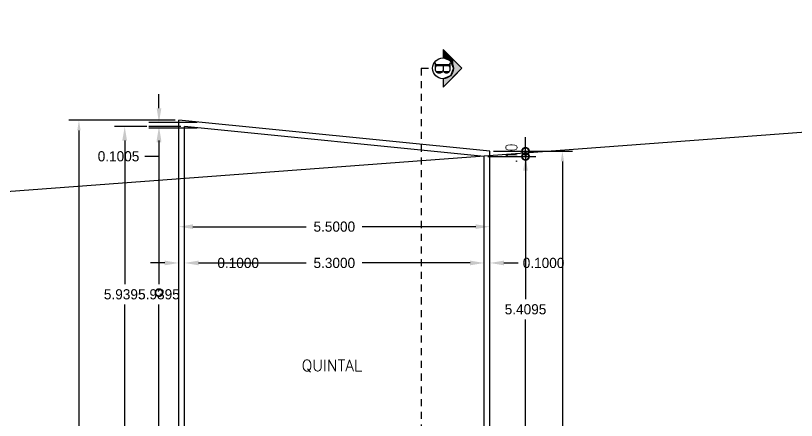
# Model space of a CAD drawing. Extents: x 1223 to 2114, y 507 to 973.
# Drawn here: x 1942.64 to 1956.45, y 636.36 to 643.52 of the extents above; entities that cross this region are included whole.
import ezdxf

# ---------------------------------------------------------------- set-up
doc = ezdxf.new("R2010")
doc.units = 0
doc.header["$MEASUREMENT"] = 0
doc.linetypes.add('HIDDEN2', pattern=[0.1875, 0.125, -0.0625])
doc.layers.get('0').update_dxf_attribs({"linetype": 'CONTINUOUS'})
doc.layers.get('DEFPOINTS').update_dxf_attribs({"linetype": 'CONTINUOUS'})
for name, color, linetype in [('DIVERSOS', 2, 'CONTINUOUS'), ('JANELAS_INTERNO', 2, 'CONTINUOUS'), ('LL', 3, 'CONTINUOUS'), ('PAREDE', 2, 'CONTINUOUS'), ('PILARES', 5, 'CONTINUOUS'), ('PROJECAO', 7, 'HIDDEN2')]:
    doc.layers.add(name, color=color, linetype=linetype)
doc.styles.add('PADRAO_TXT', font='romans.shx')
doc.styles.add('PADRAO_TXT2', font='romant', dxfattribs={"height": 0.6})
doc.styles.add('REG80', font='romans.shx', dxfattribs={"width": 0.8, "height": 0.2})
doc.dimstyles.get("Standard").update_dxf_attribs({"dimtxt": 0.18, "dimasz": 0.18, "dimexe": 0.18, "dimexo": 0.0625, "dimgap": 0.09, "dimtad": 0, "dimtih": 1, "dimtoh": 1, "dimdec": 4, "dimzin": 0, "dimdsep": 46, "dimtxsty": 'Standard', "dimcen": 0.09, "dimadec": 0, "dimazin": 0, "dimtfac": 1, "dimtdec": 4, "dimtofl": 0, "dimtmove": 0, "dimatfit": 3, "dimfxl": 0, "dimtolj": 1, "dimtzin": 0, "dimarcsym": 0})

# ---------------------------------------------------------------- blocks, each defined once
blk = doc.blocks.new('*D483')
at = {"color": 0, "lineweight": -2, "transparency": 16777216}
for p, q in [((1945.526, 637.47), (1945.526, 639.32)), ((1945.626, 637.47), (1945.626, 639.32))]:
    blk.add_line(p, q, dxfattribs=at)
at = {"color": 7, "lineweight": -2, "transparency": 16777216}
for p, q in [((1945.276, 639.14), (1945.026, 639.14)), ((1945.876, 639.14), (1946.126, 639.14))]:
    blk.add_line(p, q, dxfattribs=at)
at = {"color": 7, "transparency": 16777216}
for points in [[(1945.276, 639.182), (1945.276, 639.099), (1945.526, 639.14)], [(1945.876, 639.182), (1945.876, 639.099), (1945.626, 639.14)]]:
    blk.add_solid(points, dxfattribs=at)
at = {"layer": 'DEFPOINTS', "color": 0, "transparency": 16777216}
for p in [(1945.626, 639.14), (1945.526, 637.407), (1945.626, 637.407)]:
    blk.add_point(p, dxfattribs=at)
at = {"color": 0, "transparency": 16777216, "insert": (1946.576, 639.14), "char_height": 0.18, "attachment_point": 5}
blk.add_mtext('\\A1;0.1000', dxfattribs=at)
blk = doc.blocks.new('*D484')
at = {"color": 0, "lineweight": -2, "transparency": 16777216}
for p, q in [((1945.626, 637.47), (1945.626, 639.32)), ((1950.926, 638.283), (1950.926, 639.32))]:
    blk.add_line(p, q, dxfattribs=at)
at = {"color": 7, "lineweight": -2, "transparency": 16777216}
for p, q in [((1945.876, 639.14), (1947.781, 639.14)), ((1950.676, 639.14), (1948.771, 639.14))]:
    blk.add_line(p, q, dxfattribs=at)
at = {"color": 7, "transparency": 16777216}
for points in [[(1945.876, 639.182), (1945.876, 639.099), (1945.626, 639.14)], [(1950.676, 639.182), (1950.676, 639.099), (1950.926, 639.14)]]:
    blk.add_solid(points, dxfattribs=at)
at = {"layer": 'DEFPOINTS', "color": 0, "transparency": 16777216}
for p in [(1950.926, 639.14), (1950.926, 638.22), (1945.626, 637.407)]:
    blk.add_point(p, dxfattribs=at)
at = {"color": 0, "transparency": 16777216, "insert": (1948.276, 639.14), "char_height": 0.18, "attachment_point": 5}
blk.add_mtext('\\A1;5.3000', dxfattribs=at)
blk = doc.blocks.new('*D485')
at = {"color": 0, "lineweight": -2, "transparency": 16777216}
for p, q in [((1950.926, 638.283), (1950.926, 639.32)), ((1951.026, 638.283), (1951.026, 639.32))]:
    blk.add_line(p, q, dxfattribs=at)
at = {"color": 7, "lineweight": -2, "transparency": 16777216}
for p, q in [((1950.676, 639.14), (1950.426, 639.14)), ((1951.276, 639.14), (1951.526, 639.14))]:
    blk.add_line(p, q, dxfattribs=at)
at = {"color": 7, "transparency": 16777216}
for points in [[(1950.676, 639.182), (1950.676, 639.099), (1950.926, 639.14)], [(1951.276, 639.182), (1951.276, 639.099), (1951.026, 639.14)]]:
    blk.add_solid(points, dxfattribs=at)
at = {"layer": 'DEFPOINTS', "color": 0, "transparency": 16777216}
for p in [(1951.026, 639.14), (1950.926, 638.22), (1951.026, 638.22)]:
    blk.add_point(p, dxfattribs=at)
at = {"color": 0, "transparency": 16777216, "insert": (1951.976, 639.14), "char_height": 0.18, "attachment_point": 5}
blk.add_mtext('\\A1;0.1000', dxfattribs=at)
blk = doc.blocks.new('*D486')
at = {"color": 0, "lineweight": -2, "transparency": 16777216}
for p, q in [((1945.526, 638.778), (1945.526, 639.962)), ((1951.026, 638.778), (1951.026, 639.962))]:
    blk.add_line(p, q, dxfattribs=at)
at = {"color": 7, "lineweight": -2, "transparency": 16777216}
for p, q in [((1945.776, 639.782), (1947.781, 639.782)), ((1950.776, 639.782), (1948.771, 639.782))]:
    blk.add_line(p, q, dxfattribs=at)
at = {"color": 7, "transparency": 16777216}
for points in [[(1945.776, 639.824), (1945.776, 639.741), (1945.526, 639.782)], [(1950.776, 639.824), (1950.776, 639.741), (1951.026, 639.782)]]:
    blk.add_solid(points, dxfattribs=at)
at = {"layer": 'DEFPOINTS', "color": 0, "transparency": 16777216}
for p in [(1951.026, 639.782), (1945.526, 638.715), (1951.026, 638.715)]:
    blk.add_point(p, dxfattribs=at)
at = {"color": 0, "transparency": 16777216, "insert": (1948.276, 639.782), "char_height": 0.18, "attachment_point": 5}
blk.add_mtext('\\A1;5.5000', dxfattribs=at)
blk = doc.blocks.new('*U13')
at = {"layer": 'DIVERSOS', "linetype": 'Continuous'}
for p, q in [((0, 0.334), (-0.15, 0.184)), ((0.15, 0.184), (0, 0.334)), ((-0.15, 0.184), (-0.204, 0.13)), ((0, 0.184), (-0.13, 0.13)), ((0, 0.184), (0.13, 0.13)), ((0.15, 0.184), (0.204, 0.13)), ((-0.204, 0.13), (-0.334, 0)), ((-0.13, 0.13), (-0.184, 0)), ((0.13, 0.13), (0.184, 0)), ((0.204, 0.13), (0.334, 0))]:
    blk.add_line(p, q, dxfattribs=at)
for points in [[(0, 0.334), (-0.15, 0.184), (0.15, 0.184)], [(-0.15, 0.184), (-0.204, 0.13), (-0.13, 0.13)], [(0, 0.184), (0.13, 0.13), (0.204, 0.13)], [(-0.204, 0.13), (-0.334, 0), (-0.184, 0)], [(0.13, 0.13), (0.184, 0), (0.334, 0)]]:
    blk.add_solid(points, dxfattribs=at)
at = {"layer": 'DIVERSOS', "linetype": 'Continuous', "extrusion": (0, 0, -1)}
for points in [[(0.15, 0.184), (0, 0.184), (0.13, 0.13)], [(0, 0.184), (-0.15, 0.184), (-0.204, 0.13)], [(0.204, 0.13), (0.13, 0.13), (0.184, 0)], [(-0.13, 0.13), (-0.204, 0.13), (-0.334, 0)]]:
    blk.add_solid(points, dxfattribs=at)
blk = doc.blocks.new('CORTE_B')
at = {"layer": 'DIVERSOS'}
for p, q in [((-0.334, 0), (0, 0.334)), ((0, 0.334), (0.334, 0)), ((-0.334, 0), (-0.184, 0)), ((0.184, 0), (0.334, 0))]:
    blk.add_line(p, q, dxfattribs=at)
blk.add_circle((0, 0), 0.184, dxfattribs=at)
at = {"layer": 'DIVERSOS', "linetype": 'Continuous'}
blk.add_blockref('*U13', (0, 0), dxfattribs=at)
at = {"layer": 'DIVERSOS', "style": 'PADRAO_TXT2'}
blk.add_text('B', height=0.25, dxfattribs=at).set_placement((-0.118, -0.131))
blk = doc.blocks.new('_DOTSMALL')
at = {"color": 0, "linetype": 'ByBlock', "const_width": 0.5}
blk.add_lwpolyline([(-0.0625, 0, 1), (0.0625, 0, 1)], format="xyb", close=True, dxfattribs=at)
blk = doc.blocks.new('*D511')
at = {"layer": 'DEFPOINTS', "color": 0, "transparency": 16777216}
for p in [(1945.626, 641.555), (1945.175, 635.615), (1945.626, 635.615)]:
    blk.add_point(p, dxfattribs=at)
at = {"layer": 'PAREDE', "color": 0, "lineweight": -2, "transparency": 16777216}
for p, q in [((1945.564, 641.555), (1944.995, 641.555)), ((1945.564, 635.615), (1944.995, 635.615))]:
    blk.add_line(p, q, dxfattribs=at)
at = {"layer": 'PAREDE', "color": 7, "lineweight": -2, "transparency": 16777216}
for p, q in [((1945.175, 641.305), (1945.175, 638.765)), ((1945.175, 635.865), (1945.175, 638.405))]:
    blk.add_line(p, q, dxfattribs=at)
at = {"layer": 'PAREDE', "color": 7, "transparency": 16777216}
for points in [[(1945.134, 641.305), (1945.217, 641.305), (1945.175, 641.555)], [(1945.134, 635.865), (1945.217, 635.865), (1945.175, 635.615)]]:
    blk.add_solid(points, dxfattribs=at)
at = {"layer": 'PAREDE', "color": 0, "transparency": 16777216, "insert": (1945.175, 638.585), "char_height": 0.18, "attachment_point": 5}
blk.add_mtext('\\A1;5.9395', dxfattribs=at)
blk = doc.blocks.new('*D512')
at = {"layer": 'DEFPOINTS', "color": 0, "transparency": 16777216}
for p in [(1945.02, 641.555), (1944.569, 635.615), (1945.02, 635.615)]:
    blk.add_point(p, dxfattribs=at)
at = {"layer": 'PAREDE', "color": 0, "lineweight": -2, "transparency": 16777216}
for p, q in [((1944.958, 641.555), (1944.389, 641.555)), ((1944.958, 635.615), (1944.389, 635.615))]:
    blk.add_line(p, q, dxfattribs=at)
at = {"layer": 'PAREDE', "color": 7, "lineweight": -2, "transparency": 16777216}
for p, q in [((1944.569, 641.305), (1944.569, 638.765)), ((1944.569, 635.865), (1944.569, 638.405))]:
    blk.add_line(p, q, dxfattribs=at)
at = {"layer": 'PAREDE', "color": 7, "transparency": 16777216}
for points in [[(1944.527, 641.305), (1944.611, 641.305), (1944.569, 641.555)], [(1944.527, 635.865), (1944.611, 635.865), (1944.569, 635.615)]]:
    blk.add_solid(points, dxfattribs=at)
at = {"layer": 'PAREDE', "color": 0, "transparency": 16777216, "insert": (1944.569, 638.585), "char_height": 0.18, "attachment_point": 5}
blk.add_mtext('\\A1;5.9395', dxfattribs=at)
blk = doc.blocks.new('*D513')
at = {"layer": 'DEFPOINTS', "color": 0, "transparency": 16777216}
for p in [(1945.912, 641.627), (1945.175, 641.526), (1945.912, 641.526)]:
    blk.add_point(p, dxfattribs=at)
at = {"layer": 'PAREDE', "color": 7, "lineweight": -2, "transparency": 16777216}
for p, q in [((1945.175, 641.877), (1945.175, 642.127)), ((1945.175, 641.276), (1945.175, 641.026)), ((1945.175, 641.026), (1944.925, 641.026))]:
    blk.add_line(p, q, dxfattribs=at)
at = {"layer": 'PAREDE', "color": 0, "lineweight": -2, "transparency": 16777216}
for p, q in [((1945.849, 641.627), (1944.995, 641.627)), ((1945.849, 641.526), (1944.995, 641.526))]:
    blk.add_line(p, q, dxfattribs=at)
at = {"layer": 'PAREDE', "color": 7, "transparency": 16777216}
for points in [[(1945.134, 641.877), (1945.217, 641.877), (1945.175, 641.627)], [(1945.134, 641.276), (1945.217, 641.276), (1945.175, 641.526)]]:
    blk.add_solid(points, dxfattribs=at)
at = {"layer": 'PAREDE', "color": 0, "transparency": 16777216, "insert": (1944.46, 641.026), "char_height": 0.18, "attachment_point": 5}
blk.add_mtext('\\A1;0.1005', dxfattribs=at)
blk = doc.blocks.new('*D516')
at = {"layer": 'DEFPOINTS', "color": 0, "transparency": 16777216}
for p in [(1950.926, 641.025), (1950.926, 635.615), (1951.657, 635.615)]:
    blk.add_point(p, dxfattribs=at)
at = {"layer": 'PAREDE', "color": 0, "lineweight": -2, "transparency": 16777216}
for p, q in [((1950.989, 641.025), (1951.837, 641.025)), ((1950.989, 635.615), (1951.837, 635.615))]:
    blk.add_line(p, q, dxfattribs=at)
at = {"layer": 'PAREDE', "color": 7, "lineweight": -2, "transparency": 16777216}
for p, q in [((1951.657, 640.775), (1951.657, 638.5)), ((1951.657, 635.865), (1951.657, 638.14))]:
    blk.add_line(p, q, dxfattribs=at)
at = {"layer": 'PAREDE', "color": 7, "transparency": 16777216}
for points in [[(1951.615, 640.775), (1951.698, 640.775), (1951.657, 641.025)], [(1951.615, 635.865), (1951.698, 635.865), (1951.657, 635.615)]]:
    blk.add_solid(points, dxfattribs=at)
at = {"layer": 'PAREDE', "color": 0, "transparency": 16777216, "insert": (1951.657, 638.32), "char_height": 0.18, "attachment_point": 5}
blk.add_mtext('\\A1;5.4095', dxfattribs=at)
blk = doc.blocks.new('*U192')
at = {"layer": 'PAREDE', "color": 3, "style": 'REG80', "width": 0.8}
blk.add_text('.10', height=0.2, rotation=90, dxfattribs=at).set_placement((1951.507, 640.908))
blk = doc.blocks.new('*D517')
at = {"layer": 'DEFPOINTS', "color": 0, "transparency": 16777216}
for p in [(1943.76, 641.665), (1945.526, 641.665), (1945.526, 612.215)]:
    blk.add_point(p, dxfattribs=at)
at = {"layer": 'PAREDE', "color": 0, "lineweight": -2, "transparency": 16777216}
for p, q in [((1945.464, 641.665), (1943.58, 641.665)), ((1945.464, 612.215), (1943.58, 612.215))]:
    blk.add_line(p, q, dxfattribs=at)
at = {"layer": 'PAREDE', "color": 7, "lineweight": -2, "transparency": 16777216}
for p, q in [((1943.76, 641.485), (1943.76, 627.12)), ((1943.76, 612.395), (1943.76, 626.76))]:
    blk.add_line(p, q, dxfattribs=at)
at = {"layer": 'PAREDE', "color": 7, "transparency": 16777216}
for points in [[(1943.73, 641.485), (1943.79, 641.485), (1943.76, 641.665)], [(1943.73, 612.395), (1943.79, 612.395), (1943.76, 612.215)]]:
    blk.add_solid(points, dxfattribs=at)
at = {"layer": 'PAREDE', "color": 0, "transparency": 16777216, "insert": (1943.76, 626.94), "char_height": 0.18, "attachment_point": 5}
blk.add_mtext('\\A1;29.4500', dxfattribs=at)
blk = doc.blocks.new('*D518')
at = {"layer": 'DEFPOINTS', "color": 0, "transparency": 16777216}
for p in [(1951.026, 641.115), (1951.026, 612.215), (1952.309, 612.215)]:
    blk.add_point(p, dxfattribs=at)
at = {"layer": 'PAREDE', "color": 0, "lineweight": -2, "transparency": 16777216}
for p, q in [((1951.089, 641.115), (1952.489, 641.115)), ((1951.089, 612.215), (1952.489, 612.215))]:
    blk.add_line(p, q, dxfattribs=at)
at = {"layer": 'PAREDE', "color": 7, "lineweight": -2, "transparency": 16777216}
for p, q in [((1952.309, 640.935), (1952.309, 626.845)), ((1952.309, 612.395), (1952.309, 626.485))]:
    blk.add_line(p, q, dxfattribs=at)
at = {"layer": 'PAREDE', "color": 7, "transparency": 16777216}
for points in [[(1952.279, 640.935), (1952.339, 640.935), (1952.309, 641.115)], [(1952.279, 612.395), (1952.339, 612.395), (1952.309, 612.215)]]:
    blk.add_solid(points, dxfattribs=at)
at = {"layer": 'PAREDE', "color": 0, "transparency": 16777216, "insert": (1952.309, 626.665), "char_height": 0.18, "attachment_point": 5}
blk.add_mtext('\\A1;28.9000', dxfattribs=at)

msp = doc.modelspace()

# ---------------------------------------------------------------- linework, layer by layer
at = {"layer": 'JANELAS_INTERNO'}
msp.add_line((1516.64871, 608.62187), (2113.74782, 653.18983), dxfattribs=at)
at = {"layer": 'LL'}
for p, q in [((1945.52633, 612.21547), (1945.52633, 641.66547)), ((1951.02633, 612.21547), (1951.02633, 641.11547))]:
    msp.add_line(p, q, dxfattribs=at)
at = {"layer": 'PAREDE'}
for p, q in [((1945.52633, 612.21547), (1945.52633, 641.66547)), ((1951.02633, 641.11547), (1945.52633, 641.66547)), ((1945.62633, 635.61547), (1945.62633, 641.55497)), ((1950.92633, 641.02497), (1945.62633, 641.55497)), ((1951.02633, 612.21547), (1951.02633, 641.11547)), ((1950.92633, 634.31547), (1950.92633, 641.02497))]:
    msp.add_line(p, q, dxfattribs=at)
at = {"layer": 'PAREDE', "color": 7}
for p, q in [((1951.65678, 641.11547), (1951.65678, 641.36547)), ((1951.65678, 641.11547), (1951.65678, 641.02497)), ((1951.65678, 641.02497), (1951.65678, 640.77497))]:
    msp.add_line(p, q, dxfattribs=at)
at = {"layer": 'PROJECAO'}
for q in [(1950.01395, 642.58291), (1949.81395, 608.09274)]:
    msp.add_line((1949.81395, 642.58291), q, dxfattribs=at)

# ---------------------------------------------------------------- block references
at = {"color": 7, "xscale": 0.25, "yscale": 0.25, "zscale": 0.25, "rotation": 90}
msp.add_blockref('_DOTSMALL', (1945.17541, 638.61547), dxfattribs=at)
at = {"layer": 'PAREDE', "rotation": 270}
msp.add_blockref('CORTE_B', (1950.19816, 642.58291), dxfattribs=at)
at = {"layer": 'PAREDE', "color": 7, "xscale": 0.25, "yscale": 0.25, "zscale": 0.25}
for p, rotation in [((1951.65678, 641.11547), 270), ((1951.65678, 641.02497), 90)]:
    msp.add_blockref('_DOTSMALL', p, dxfattribs=dict(at, rotation=rotation))
at = {"layer": 'PILARES'}
msp.add_blockref('*U192', (0, 0), dxfattribs=at)

# ---------------------------------------------------------------- texts
at = {"layer": 'PAREDE', "style": 'PADRAO_TXT'}
msp.add_text('QUINTAL', height=0.2, dxfattribs=at).set_placement((1947.69869, 637.2291))

# ---------------------------------------------------------------- dimensions: what is measured, and where the dimension line sits
for base, p1, p2, picture, middle in [((1951.02633, 639.78242), (1945.52633, 638.71547), (1951.02633, 638.71547), '*D486', (1948.27633, 639.78242)), ((1945.62633, 639.14041), (1945.52633, 637.407), (1945.62633, 637.407), '*D483', (1946.57633, 639.14041)), ((1950.92633, 639.14041), (1945.62633, 637.407), (1950.92633, 638.22021), '*D484', (1948.27633, 639.14041)), ((1951.02633, 639.14041), (1950.92633, 638.22021), (1951.02633, 638.22021), '*D485', (1951.97633, 639.14041))]:
    dim = msp.add_linear_dim(base=base, p1=p1, p2=p2, dimstyle='Standard', override={"dimasz": 0.25, "dimlfac": 1, "dimclrd": 7})
    dim.commit()
    dim.dimension.update_dxf_attribs({"geometry": picture, "text_midpoint": middle})
at = {"layer": 'PAREDE'}
for base, p1, p2, picture, middle in [((1945.17541, 641.52644), (1945.91175, 641.62693), (1945.9117, 641.52644), '*D513', (1944.46041, 641.02644)), ((1944.56914, 635.61547), (1945.02006, 641.55497), (1945.02006, 635.61547), '*D512', (1944.56914, 638.58522)), ((1945.17541, 635.61547), (1945.62633, 641.55497), (1945.62633, 635.61547), '*D511', (1945.17541, 638.58522)), ((1951.65678, 635.61547), (1950.92633, 641.02497), (1950.92633, 635.61547), '*D516', (1951.65678, 638.32022))]:
    dim = msp.add_linear_dim(base=base, p1=p1, p2=p2, angle=90, dimstyle='Standard', override={"dimasz": 0.25, "dimlfac": 1, "dimclrd": 7}, dxfattribs=at)
    dim.commit()
    dim.dimension.update_dxf_attribs({"geometry": picture, "text_midpoint": middle})
for p1, p2, distance, picture, middle in [((1945.52633, 612.21547), (1945.52633, 641.66547), 1.76664, '*D517', (1943.75969, 626.94047)), ((1951.02633, 641.11547), (1951.02633, 612.21547), 1.28276, '*D518', (1952.30909, 626.66547))]:
    dim = msp.add_aligned_dim(p1=p1, p2=p2, distance=distance, dimstyle='Standard', override={"dimclrd": 7}, dxfattribs=at)
    dim.commit()
    dim.dimension.update_dxf_attribs({"geometry": picture, "text_midpoint": middle})

doc.saveas('drawing.dxf')
